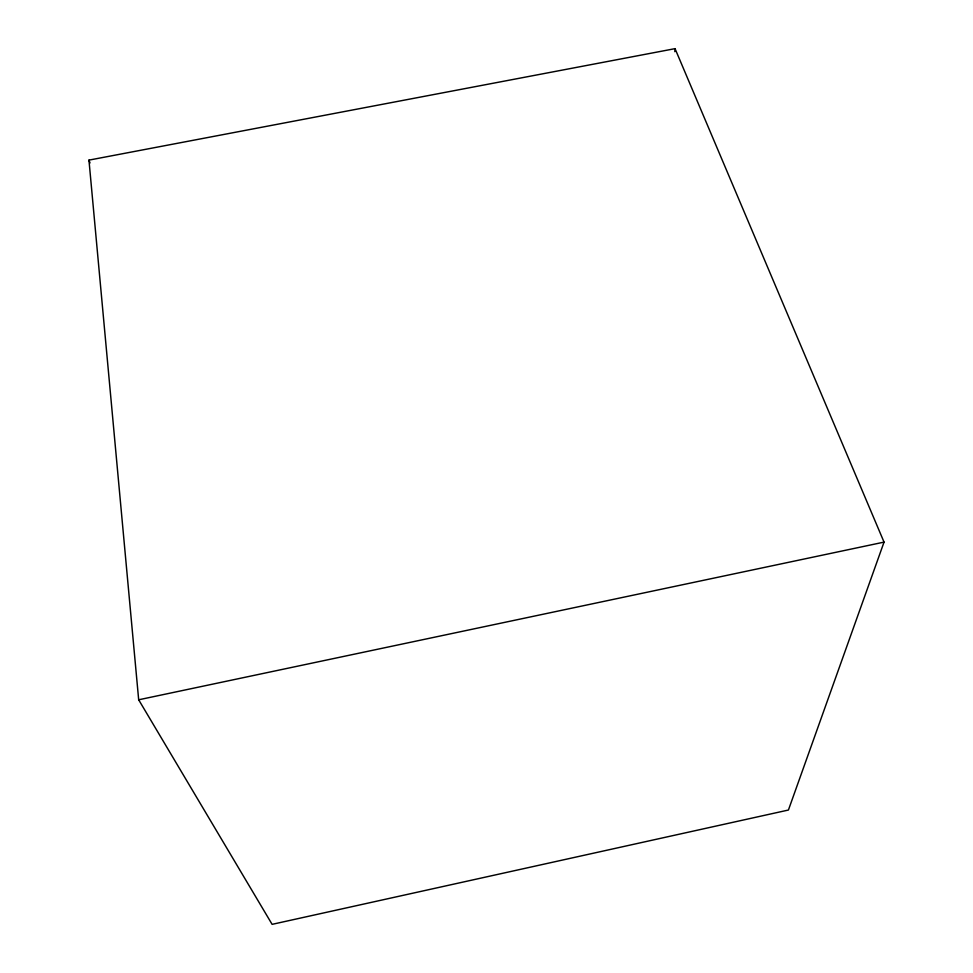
<?xml version="1.0" encoding="UTF-8"?>
<svg xmlns="http://www.w3.org/2000/svg" width="973" height="973" viewBox="0 0 973 973"><rect width="100%" height="100%" fill="white"/><g stroke="black" fill="none" stroke-linecap="round" stroke-linejoin="round"><path stroke-width="1.46" d="M674.812 51.678L675.043 48.65L88.957 160.119L138.677 699.794L272.112 924.35L788.422 810.035L884.043 542.119L675.043 48.65M138.677 699.794L884.043 542.119M88.957 160.119L90.027 162.965"/></g></svg>
